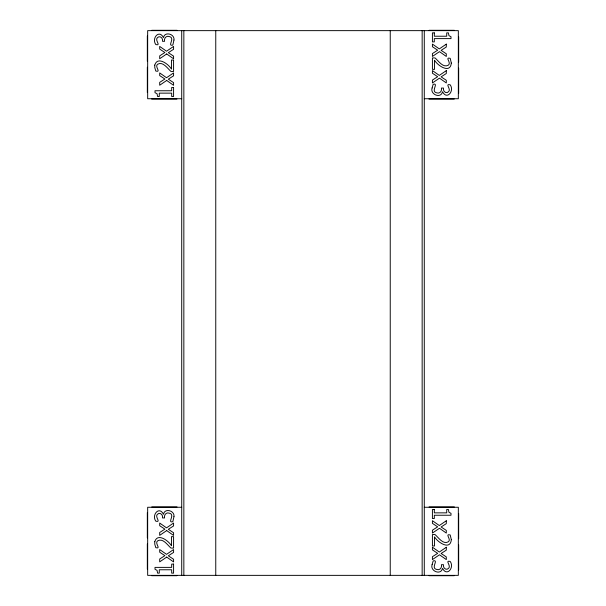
<?xml version="1.0" encoding="UTF-8"?>
<svg xmlns="http://www.w3.org/2000/svg" width="606" height="606" viewBox="0 0 606 606"><rect width="100%" height="100%" fill="white"/><g stroke="black" fill="none" stroke-linecap="round" stroke-linejoin="round"><path stroke-width="0.91" d="M151.758 30.3L177.043 30.3M429.071 30.3L454.364 30.3M181.717 98.733L147.667 98.733L147.667 30.641L458.333 30.641L458.333 98.733L424.283 98.733M151.636 99.073L176.929 99.073M428.957 99.073L454.242 99.073M151.758 506.927L177.043 506.927M429.071 506.927L454.364 506.927M181.717 507.267L147.667 507.267L147.667 575.359L458.333 575.359L458.333 507.267L424.283 507.267M151.636 575.7L176.929 575.7M428.957 575.7L454.242 575.7M458.674 36.837L458.674 62.123M458.674 68.114L458.674 93.407M458.674 513.464L458.674 538.749M458.674 544.749L458.674 570.034M424.283 30.641L424.283 575.359M422.155 30.641L422.155 575.359M390.241 30.641L390.241 575.359M215.759 30.641L215.759 575.359M183.845 30.641L183.845 575.359M181.717 30.641L181.717 575.359M147.326 35.966L147.326 61.251M147.326 67.251L147.326 92.536M147.326 512.593L147.326 537.886M147.326 543.877L147.326 569.163M173.967 40.034L172.824 45.094C166.847 46.639 175.482 38.019 169.574 36.625C166.461 35.231 163.749 38.186 164.582 41.314L162.514 41.314C163.446 38.337 159.742 34.996 157.409 37.686C154.492 40.216 161.567 45.988 155.825 44.579C151.326 38.489 159.09 28.936 163.476 37.617C164.597 31.08 174.952 33.966 173.967 40.034M173.967 516.66L172.824 521.721C166.847 523.266 175.482 514.645 169.574 513.252C166.461 511.858 163.749 514.812 164.582 517.941L162.514 517.941C163.446 514.964 159.742 511.623 157.409 514.312C154.492 516.85 161.567 522.614 155.825 521.213C151.326 515.123 159.09 505.563 163.476 514.252C164.597 507.707 174.952 510.593 173.967 516.66M432.116 87.953C429.783 94.491 441.017 99.028 442.524 91.748C446.91 100.437 454.674 90.877 450.175 84.787C444.433 83.386 451.508 89.15 448.591 91.688C446.258 94.377 442.554 91.036 443.486 88.059L441.418 88.059C442.251 91.188 439.539 94.142 436.426 92.748C430.518 91.354 439.153 82.734 433.176 84.279L432.116 87.953M432.116 564.58C429.783 571.117 441.017 575.655 442.524 568.383C446.91 577.063 454.674 567.511 450.175 561.421C444.433 560.012 451.508 565.784 448.591 568.314C446.258 571.003 442.554 567.663 443.486 564.686L441.418 564.686C442.251 567.814 439.539 570.769 436.426 569.375C430.518 567.981 439.153 559.361 433.176 560.906L432.116 564.58M154.765 65.092L154.772 67.584L155.803 71.061C161.62 72.523 154.318 66.645 157.583 64.236C162.984 61.123 167.423 68.425 170.983 71.447L173.581 71.447L173.581 60.024L171.453 60.024L171.453 69.122C168.604 64.115 157.424 55.858 154.765 65.092M154.765 541.719L154.772 544.211L155.803 547.695C161.62 549.15 154.318 543.271 157.583 540.87C162.984 537.749 167.423 545.052 170.983 548.082L173.581 548.082L173.581 536.651L171.453 536.651L171.453 545.756C168.604 540.741 157.424 532.485 154.765 541.719M451.318 63.054C450.334 74.265 437.471 65.524 434.547 60.244L434.547 69.349L432.419 69.349L432.419 57.918L435.017 57.918C438.577 60.948 443.016 68.251 448.417 65.13C451.682 62.729 444.38 56.85 450.197 58.305L451.318 63.054M451.318 539.688C450.334 550.899 437.471 542.158 434.547 536.878L434.547 545.976L432.419 545.976L432.419 534.553L435.017 534.553C438.577 537.575 443.016 544.877 448.417 541.764C451.682 539.355 444.38 533.477 450.197 534.939L451.318 539.688M166.695 53.957L159.696 58.729L159.696 55.858L164.893 52.517L159.696 49.086L159.696 46.42L166.529 51.222L173.581 46.42L173.581 49.291L168.332 52.661L173.581 56.131L173.581 58.782L166.695 53.957M166.695 80.462L159.696 85.234L159.696 82.363L164.893 79.022L159.696 75.591L159.696 72.932L166.529 77.727L173.581 72.932L173.581 75.803L168.332 79.166L173.581 82.636L173.581 85.287L166.695 80.462M446.304 44.132L439.305 48.904L432.419 44.087L432.419 46.73L437.668 50.2L432.419 53.57L432.419 56.441L439.471 51.646L446.304 56.441L446.304 53.782L441.107 50.351L446.304 47.003L446.304 44.132M446.304 70.637L439.305 75.417L432.419 70.591L432.419 73.235L437.668 76.704L432.419 80.075L432.419 82.946L439.471 78.151L446.304 82.946L446.304 80.287L441.107 76.856L446.304 73.515L446.304 70.637M166.695 530.583L159.696 535.363L159.696 532.485L164.893 529.144L159.696 525.713L159.696 523.054L166.529 527.849L173.581 523.054L173.581 525.925L168.332 529.296L173.581 532.765L173.581 535.409L166.695 530.583M166.695 557.096L159.696 561.868L159.696 558.997L164.893 555.649L159.696 552.217L159.696 549.559L166.529 554.354L173.581 549.559L173.581 552.43L168.332 555.8L173.581 559.27L173.581 561.913L166.695 557.096M446.304 520.766L439.305 525.538L432.419 520.713L432.419 523.364L437.668 526.834L432.419 530.197L432.419 533.068L439.471 528.273L446.304 533.068L446.304 530.409L441.107 526.978L446.304 523.637L446.304 520.766M446.304 547.271L439.305 552.043L432.419 547.218L432.419 549.869L437.668 553.339L432.419 556.709L432.419 559.58L439.471 554.778L446.304 559.58L446.304 556.914L441.107 553.483L446.304 550.142L446.304 547.271M434.313 32.868L432.419 32.868L432.419 41.897L434.313 41.897L434.313 38.617L450.993 38.617L450.993 36.686L448.948 35.671L448.41 32.868L446.72 32.868L446.72 36.224L434.313 36.224L434.313 32.868M173.581 87.476L171.687 87.476L171.687 90.756L155.007 90.756L155.007 92.688L157.052 93.695L157.59 96.498L159.28 96.498L159.28 93.142L171.687 93.142L171.687 96.498L173.581 96.498L173.581 87.476M434.313 509.502L432.419 509.502L432.419 518.524L434.313 518.524L434.313 515.244L450.993 515.244L450.993 513.312L448.948 512.305L448.41 509.502L446.72 509.502L446.72 512.858L434.313 512.858L434.313 509.502M173.581 564.103L171.687 564.103L171.687 567.383L155.007 567.383L155.007 569.314L157.052 570.329L157.59 573.132L159.28 573.132L159.28 569.776L171.687 569.776L171.687 573.132L173.581 573.132L173.581 564.103"/></g></svg>
